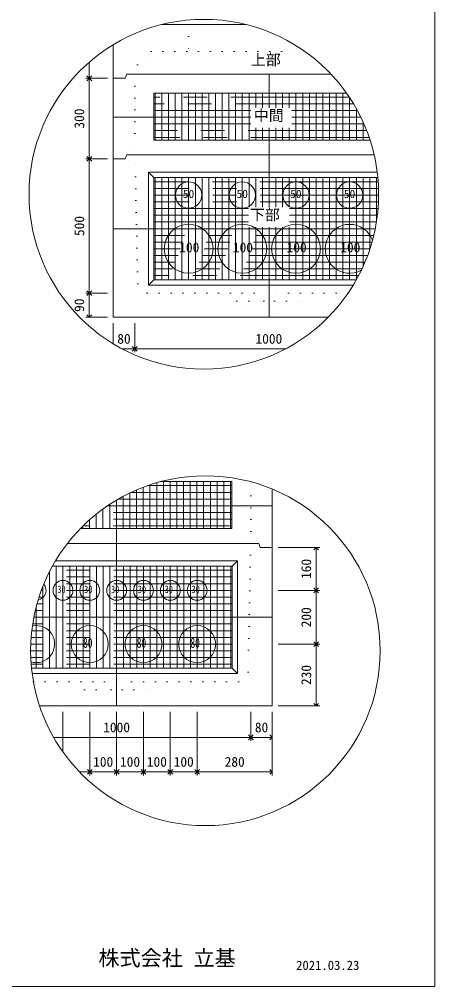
# Model space of a CAD drawing. Units: millimetres, scale not verified. Extents: x -4890 to 18490, y -2283 to 2283.
# Drawn here: x -2944 to -1830, y -1992 to 602 of the extents above; entities that cross this region are included whole.
import ezdxf
from ezdxf.enums import TextEntityAlignment as Align

# ---------------------------------------------------------------- set-up
doc = ezdxf.new("R2010")
doc.units = ezdxf.units.MM
doc.header["$LTSCALE"] = 10
for name, pattern in [('DASHED1', [1.8, 1.2, -0.6]), ('USER2', [50.8, 31.75, -6.35, 6.35, -6.35]), ('USER5', [3.185, 0.01, -3.175])]:
    doc.linetypes.add(name, pattern=pattern)
for name, color, linetype, lineweight in [('0-2_waku', 7, 'Continuous', 18), ('0-3_gaikei', 7, 'Continuous', 18), ('0-4_kakure', 7, 'DASHED1', 5), ('0-5_sunpou', 7, 'Continuous', 5), ('0-8_hole', 7, 'Continuous', 18), ('0-9_uchigawa', 6, 'Continuous', 18), ('0-E_文字１', 7, 'Continuous', 18), ('0-F_コア部分\u3000寸法補助線3', 150, 'USER2', 18), ('1-0_コア部分\u3000寸法補助線2', 150, 'USER2', 18), ('1-1_コア部分\u3000中心補助線', 1, 'Continuous', 18), ('1-2_コア部分\u3000寸法補助線', 7, 'USER2', 5), ('1-3_uchigawa2', 6, 'USER2', 18)]:
    doc.layers.add(name, color=color, linetype=linetype, lineweight=lineweight)
doc.styles.add('ＭＳ ゴシック', font='')
doc.styles.get('ＭＳ ゴシック').set_extended_font_data('MS Gothic')

# ---------------------------------------------------------------- blocks, each defined once
blk = doc.blocks.new('_Open90')
at = {"layer": '0-5_sunpou'}
blk.add_line((0, 0), (-1, 0), dxfattribs=at)
blk.add_lwpolyline([(-0.5, 0.5), (0, 0), (-0.5, -0.5)], dxfattribs=at)

msp = doc.modelspace()

# ---------------------------------------------------------------- linework, layer by layer
at = {"layer": '0-2_waku'}
for p in [(-1829.68, 2283.32), (-4889.68, -1991.68), (-4889.68, -1991.68), (-4889.68, -1991.68), (-4889.68, -1991.68)]:
    msp.add_line(p, (-1829.68, -1991.68), dxfattribs=at)
at = {"layer": '0-3_gaikei'}
for p, q in [((-2562.43, 587.67), (-2508.38, 587.67)), ((-2562.43, 587.67), (-2508.38, 587.67)), ((-2562.43, 587.67), (-2508.38, 587.67)), ((-2335.33, 587.67), (-2562.43, 587.67)), ((-2562.38, 587.67), (-2335.33, 587.67)), ((-2562.38, 587.67), (-2335.33, 587.67)), ((-2691.98, 443.67), (-2691.98, 533.69)), ((-2691.98, 443.67), (-2691.98, -197.13)), ((-2659.58, 443.67), (-2691.98, 443.67)), ((-2659.58, 443.67), (-2691.98, 443.67)), ((-2655.98, 454.47), (-2659.58, 443.67)), ((-2273.77, 454.47), (-2655.37, 454.47)), ((-2107.79, 454.47), (-2274.38, 454.47)), ((-2655.98, 238.47), (-2659.58, 227.67)), ((-2273.77, 238.47), (-2655.37, 238.47)), ((-1992.08, 238.47), (-2274.38, 238.47)), ((-2659.58, 227.67), (-2691.98, 227.67)), ((-2659.58, 227.67), (-2691.98, 227.67)), ((-2691.98, -197.13), (-2115.68, -197.13)), ((-2691.98, -197.13), (-2115.68, -197.13)), ((-2691.98, -197.13), (-2115.68, -197.13)), ((-2265.28, -1015.71), (-2265.28, -657.76)), ((-2301.28, -803.31), (-2297.68, -814.11)), ((-2265.28, -814.11), (-2297.68, -814.11))]:
    msp.add_line(p, q, dxfattribs=at)
for points in [[(-2301.28, -803.31), (-2682.88, -803.31), (-2814.95, -803.31)], [(-2889.59, -1238.91), (-2265.28, -1238.91), (-2265.28, -814.11)], [(-2880.45, -1238.91), (-2265.28, -1238.91), (-2265.28, -814.11)]]:
    msp.add_lwpolyline(points, dxfattribs=at)
at = {"layer": '0-4_kakure', "linetype": 'USER5', "lineweight": 18}
for p, q in [((-2490.38, 587.67), (-2490.38, 599.79)), ((-2490.38, 587.67), (-2490.38, 515.67)), ((-2626.57, 479.67), (-2590.57, 515.67)), ((-2590.57, 515.67), (-2178.29, 515.67)), ((-2626.57, 479.67), (-2633.77, 454.47)), ((-2633.77, 454.47), (-2633.77, 238.47)), ((-2626.34, -107.13), (-2633.77, 238.47)), ((-2626.34, -107.13), (-2600.59, -132.33)), ((-2600.59, -132.33), (-2273.77, -132.33)), ((-2360.17, -153.93), (-2381.77, -132.33)), ((-2360.17, -153.93), (-2288.17, -153.93)), ((-2288.17, -153.93), (-2285.29, -197.13)), ((-2062.13, -132.33), (-2273.77, -132.33)), ((-2259.37, -153.93), (-2262.25, -197.13)), ((-2259.37, -153.93), (-2187.37, -153.93)), ((-2187.37, -153.93), (-2165.77, -132.33)), ((-2322.88, -803.31), (-2322.88, -638.18)), ((-2322.88, -803.31), (-2330.31, -1148.91)), ((-2330.31, -1148.91), (-2356.06, -1174.11)), ((-2906.12, -1174.11), (-2682.88, -1174.11)), ((-2769.28, -1195.71), (-2790.88, -1174.11)), ((-2356.06, -1174.11), (-2682.88, -1174.11)), ((-2596.48, -1195.71), (-2574.88, -1174.11)), ((-2769.28, -1195.71), (-2697.28, -1195.71)), ((-2697.28, -1195.71), (-2694.4, -1238.91)), ((-2668.48, -1195.71), (-2671.36, -1238.91)), ((-2668.48, -1195.71), (-2596.48, -1195.71))]:
    msp.add_line(p, q, dxfattribs=at)
at = {"layer": '0-5_sunpou', "color": 150, "lineweight": 18}
for p, q in [((-2756.29, 486.79), (-2756.29, 456.63)), ((-2707.82, 443.67), (-2765.65, 443.67)), ((-2723.66, 443.67), (-2765.65, 443.67)), ((-2756.29, 430.71), (-2756.29, 240.63)), ((-2707.82, 227.67), (-2765.65, 227.67)), ((-2707.82, 227.67), (-2765.65, 227.67)), ((-2756.29, 214.71), (-2756.29, -119.37)), ((-2707.82, -132.33), (-2765.65, -132.33)), ((-2723.66, -132.33), (-2765.65, -132.33)), ((-2756.29, -145.29), (-2756.29, -184.17)), ((-2707.82, -197.13), (-2765.65, -197.13)), ((-2691.98, -212.97), (-2691.98, -268.18)), ((-2634.38, -212.97), (-2634.38, -291.03)), ((-2634.38, -212.97), (-2634.38, -291.03)), ((-2668.2, -281.67), (-2647.34, -281.67)), ((-2621.42, -281.67), (-2229.56, -281.67)), ((-2249.44, -814.11), (-2138.13, -814.11)), ((-2147.49, -827.07), (-2147.49, -916.35)), ((-2249.44, -929.31), (-2138.13, -929.31)), ((-2249.44, -929.31), (-2138.13, -929.31)), ((-2147.49, -942.27), (-2147.49, -1060.35)), ((-2249.44, -1073.31), (-2138.13, -1073.31)), ((-2249.44, -1073.31), (-2138.13, -1073.31)), ((-2147.49, -1086.27), (-2147.49, -1225.95)), ((-2249.44, -1238.91), (-2138.13, -1238.91)), ((-2826.88, -1254.75), (-2826.88, -1362.56)), ((-2754.88, -1254.75), (-2754.88, -1425.21)), ((-2754.88, -1254.75), (-2754.88, -1425.21)), ((-2682.88, -1254.75), (-2682.88, -1425.21)), ((-2682.88, -1254.75), (-2682.88, -1425.21)), ((-2610.88, -1254.75), (-2610.88, -1425.21)), ((-2610.88, -1254.75), (-2610.88, -1425.21)), ((-2538.88, -1254.75), (-2538.88, -1425.21)), ((-2538.88, -1254.75), (-2538.88, -1425.21)), ((-2466.88, -1254.75), (-2466.88, -1425.21)), ((-2466.88, -1254.75), (-2466.88, -1425.21)), ((-2322.88, -1254.75), (-2322.88, -1332.82)), ((-2322.88, -1254.75), (-2322.88, -1332.82)), ((-2265.28, -1254.75), (-2265.28, -1332.82)), ((-2265.28, -1254.75), (-2265.28, -1425.21)), ((-2851.85, -1323.46), (-2335.84, -1323.46)), ((-2309.92, -1323.46), (-2278.24, -1323.46)), ((-2782.74, -1415.85), (-2767.84, -1415.85)), ((-2741.92, -1415.85), (-2695.84, -1415.85)), ((-2669.92, -1415.85), (-2623.84, -1415.85)), ((-2597.92, -1415.85), (-2551.84, -1415.85)), ((-2525.92, -1415.85), (-2479.84, -1415.85)), ((-2453.92, -1415.85), (-2278.24, -1415.85))]:
    msp.add_line(p, q, dxfattribs=at)
for centre in [(-2448.88, 132.75), (-2444.67, -1090.96)]:
    msp.add_circle(centre, 468.88, dxfattribs=at)
at = {"layer": '0-8_hole'}
for centre, radius in [((-2489.77, 130.47), 35.28), ((-2345.77, 130.47), 35.28), ((-2201.77, 130.47), 35.28), ((-2057.77, 130.47), 35.28), ((-2489.77, -13.53), 65.52), ((-2345.77, -13.53), 65.52), ((-2201.77, -13.53), 65.52), ((-2826.88, -929.31), 26.64), ((-2754.88, -929.31), 26.64), ((-2682.88, -929.31), 26.64), ((-2610.88, -929.31), 26.64), ((-2538.88, -929.31), 26.64), ((-2466.88, -929.31), 26.64), ((-2754.88, -1073.31), 49.68), ((-2610.88, -1073.31), 49.68), ((-2466.88, -1073.31), 49.68)]:
    msp.add_circle(centre, radius, dxfattribs=at)
for centre, radius, start, end in [((-2057.77, -13.53), 65.52, 20.66629, 298.32089), ((-2898.88, -929.31), 26.64, 281.59033, 39.2294), ((-2898.88, -1073.31), 49.68, 253.99064, 101.55918)]:
    msp.add_arc(centre, radius, start, end, dxfattribs=at)
at = {"layer": '0-9_uchigawa'}
for p, q in [((-2597.77, 191.67), (-2583.37, 177.27)), ((-2597.77, -110.73), (-2597.77, 191.67)), ((-2583.37, 177.27), (-2273.77, 177.27)), ((-2583.37, -96.33), (-2583.37, 177.27)), ((-2273.77, 177.27), (-1982.12, 177.27)), ((-2597.77, -110.73), (-2583.37, -96.33)), ((-2583.37, -96.33), (-2039.77, -96.33)), ((-2597.77, -110.73), (-2048.18, -110.73)), ((-2358.88, -1152.51), (-2358.88, -850.11)), ((-2373.28, -1138.11), (-2373.28, -864.51)), ((-2911.17, -1138.11), (-2373.28, -1138.11)), ((-2358.88, -1152.51), (-2373.28, -1138.11)), ((-2909.49, -1152.51), (-2358.88, -1152.51))]:
    msp.add_line(p, q, dxfattribs=at)
for points in [[(-2597.77, 191.67), (-2273.77, 191.67), (-1983.72, 191.67)], [(-2855.24, -864.51), (-2682.88, -864.51), (-2373.28, -864.51), (-2358.88, -850.11)], [(-2846.96, -850.11), (-2682.88, -850.11), (-2358.88, -850.11)]]:
    msp.add_lwpolyline(points, dxfattribs=at)
at = {"layer": '0-F_コア部分\u3000寸法補助線3'}
for p, q in [((-2579.77, 278.07), (-2579.77, 404.07)), ((-2543.77, 278.07), (-2543.77, 404.07)), ((-2507.77, 278.07), (-2507.77, 404.07)), ((-2471.77, 278.07), (-2471.77, 404.07)), ((-2435.77, 278.07), (-2435.77, 404.07)), ((-2399.77, 278.07), (-2399.77, 404.07)), ((-2363.77, 278.07), (-2363.77, 404.07)), ((-2327.77, 278.07), (-2327.77, 404.07)), ((-2291.77, 364.3), (-2291.77, 404.07)), ((-2255.77, 364.3), (-2255.77, 404.07)), ((-2219.77, 364.3), (-2219.77, 404.07)), ((-2183.77, 278.07), (-2183.77, 404.07)), ((-2147.77, 278.07), (-2147.77, 404.07)), ((-2111.77, 278.07), (-2111.77, 404.07)), ((-2075.77, 278.07), (-2075.77, 404.07)), ((-2322.77, 357.27), (-2583.37, 357.27)), ((-2037.25, 357.27), (-2212.61, 357.27)), ((-2039.77, 278.07), (-2039.77, 361.83)), ((-2322.77, 321.27), (-2583.37, 321.27)), ((-2019.57, 321.27), (-2212.61, 321.27)), ((-2291.77, 278.07), (-2291.77, 310.4)), ((-2255.77, 278.07), (-2255.77, 310.4)), ((-2219.77, 278.07), (-2219.77, 310.4)), ((-2003.77, 278.07), (-2003.77, 280.14)), ((-1981.22, 166.47), (-2583.37, 166.47)), ((-2579.77, -96.33), (-2579.77, 177.27)), ((-2543.77, -96.33), (-2543.77, 177.27)), ((-2507.77, -96.33), (-2507.77, 177.27)), ((-2471.77, -96.33), (-2471.77, 177.27)), ((-2435.77, -96.33), (-2435.77, 177.27)), ((-2399.77, -96.33), (-2399.77, 177.27)), ((-2363.77, -96.33), (-2363.77, 177.27)), ((-2327.77, 98.5), (-2327.77, 177.27)), ((-2291.77, 98.5), (-2291.77, 177.27)), ((-2255.77, 98.5), (-2255.77, 177.27)), ((-2219.77, 98.5), (-2219.77, 177.27)), ((-2183.77, -96.33), (-2183.77, 177.27)), ((-2147.77, -96.33), (-2147.77, 177.27)), ((-2111.77, -96.33), (-2111.77, 177.27)), ((-2075.77, -96.33), (-2075.77, 177.27)), ((-2039.77, -96.33), (-2039.77, 177.27)), ((-2003.77, -14.63), (-2003.77, 177.27)), ((-1980.01, 130.47), (-2583.37, 130.47)), ((-2329.39, 94.47), (-2583.37, 94.47)), ((-1981.57, 94.47), (-2219.23, 94.47)), ((-2329.39, 58.47), (-2583.37, 58.47)), ((-1985.92, 58.47), (-2219.23, 58.47)), ((-2327.77, -96.33), (-2327.77, 44.6)), ((-2291.77, -96.33), (-2291.77, 44.6)), ((-2255.77, -96.33), (-2255.77, 44.6)), ((-2219.77, -96.33), (-2219.77, 44.6)), ((-1993.16, 22.47), (-2583.37, 22.47)), ((-2003.4, -13.53), (-2583.37, -13.53)), ((-2016.88, -49.53), (-2583.37, -49.53)), ((-2033.91, -85.53), (-2583.37, -85.53)), ((-2593.49, -763.71), (-2593.49, -646.33)), ((-2557.49, -763.71), (-2557.49, -637.71)), ((-2521.49, -763.71), (-2521.49, -637.71)), ((-2485.49, -763.71), (-2485.49, -637.71)), ((-2449.49, -763.71), (-2449.49, -637.71)), ((-2413.49, -763.71), (-2413.49, -637.71)), ((-2377.49, -763.71), (-2377.49, -637.71)), ((-2629.49, -763.71), (-2629.49, -660.05)), ((-2701.49, -763.71), (-2701.49, -698.68)), ((-2373.89, -684.51), (-2678.44, -684.51)), ((-2665.49, -763.71), (-2665.49, -677.34)), ((-2737.49, -763.71), (-2737.49, -724.76)), ((-2373.89, -720.51), (-2732.1, -720.51)), ((-2773.49, -763.71), (-2773.49, -756.71)), ((-2373.28, -875.31), (-2861.01, -875.31)), ((-2844.88, -1138.11), (-2844.88, -864.51)), ((-2808.88, -1138.11), (-2808.88, -864.51)), ((-2772.88, -1138.11), (-2772.88, -864.51)), ((-2736.88, -1138.11), (-2736.88, -864.51)), ((-2700.88, -1138.11), (-2700.88, -864.51)), ((-2664.88, -1138.11), (-2664.88, -864.51)), ((-2628.88, -1138.11), (-2628.88, -864.51)), ((-2592.88, -1138.11), (-2592.88, -864.51)), ((-2556.88, -1138.11), (-2556.88, -864.51)), ((-2520.88, -1138.11), (-2520.88, -864.51)), ((-2484.88, -1138.11), (-2484.88, -864.51)), ((-2448.88, -1138.11), (-2448.88, -864.51)), ((-2412.88, -1138.11), (-2412.88, -864.51)), ((-2376.88, -1138.11), (-2376.88, -864.51)), ((-2880.88, -1138.11), (-2880.88, -919.01)), ((-2373.28, -911.31), (-2877.77, -911.31)), ((-2373.28, -947.31), (-2891, -947.31)), ((-2373.28, -983.31), (-2901.02, -983.31)), ((-2373.28, -1019.31), (-2908.04, -1019.31)), ((-2373.28, -1055.31), (-2912.19, -1055.31)), ((-2373.28, -1091.31), (-2913.55, -1091.31)), ((-2373.28, -1127.31), (-2912.14, -1127.31))]:
    msp.add_line(p, q, dxfattribs=at)
at = {"layer": '1-0_コア部分\u3000寸法補助線2'}
for p, q in [((-2561.77, 278.07), (-2561.77, 404.07)), ((-2525.77, 278.07), (-2525.77, 404.07)), ((-2489.77, 278.07), (-2489.77, 404.07)), ((-2453.77, 278.07), (-2453.77, 404.07)), ((-2381.77, 278.07), (-2381.77, 404.07)), ((-2309.77, 364.3), (-2309.77, 404.07)), ((-2237.77, 364.3), (-2237.77, 404.07)), ((-2165.77, 278.07), (-2165.77, 404.07)), ((-2093.77, 278.07), (-2093.77, 404.07)), ((-2047.59, 375.27), (-2583.37, 375.27)), ((-2021.77, 278.07), (-2021.77, 326.2)), ((-2012.11, 303.27), (-2583.37, 303.27)), ((-2309.77, 278.07), (-2309.77, 310.4)), ((-2237.77, 278.07), (-2237.77, 310.4)), ((-2525.77, -96.33), (-2525.77, 177.27)), ((-2489.77, -96.33), (-2489.77, 177.27)), ((-2453.77, -96.33), (-2453.77, 177.27)), ((-2381.77, -96.33), (-2381.77, 177.27)), ((-2309.77, 98.5), (-2309.77, 177.27)), ((-2237.77, 98.5), (-2237.77, 177.27)), ((-2165.77, -96.33), (-2165.77, 177.27)), ((-2093.77, -96.33), (-2093.77, 177.27)), ((-2021.77, -60.7), (-2021.77, 177.27)), ((-1980.27, 148.47), (-2583.37, 148.47)), ((-2329.39, 76.47), (-2583.37, 76.47)), ((-1983.39, 76.47), (-2219.23, 76.47)), ((-2309.77, -96.33), (-2309.77, 44.6)), ((-2237.77, -96.33), (-2237.77, 44.6)), ((-1997.89, 4.47), (-2583.37, 4.47)), ((-2024.93, -67.53), (-2583.37, -67.53)), ((-2575.49, -763.71), (-2575.49, -640.71)), ((-2503.49, -763.71), (-2503.49, -637.71)), ((-2431.49, -763.71), (-2431.49, -637.71)), ((-2647.49, -763.71), (-2647.49, -668.22)), ((-2373.89, -666.51), (-2643.89, -666.51)), ((-2719.49, -763.71), (-2719.49, -711.07)), ((-2373.89, -738.51), (-2753.91, -738.51)), ((-2862.88, -1138.11), (-2862.88, -878.95)), ((-2790.88, -1138.11), (-2790.88, -864.51)), ((-2718.88, -1138.11), (-2718.88, -864.51)), ((-2646.88, -1138.11), (-2646.88, -864.51)), ((-2574.88, -1138.11), (-2574.88, -864.51)), ((-2502.88, -1138.11), (-2502.88, -864.51)), ((-2430.88, -1138.11), (-2430.88, -864.51)), ((-2373.28, -893.31), (-2869.86, -893.31)), ((-2898.88, -1138.11), (-2898.88, -974.6)), ((-2373.28, -965.31), (-2896.4, -965.31)), ((-2373.28, -1037.31), (-2910.47, -1037.31)), ((-2373.28, -1109.31), (-2913.19, -1109.31))]:
    msp.add_line(p, q, dxfattribs=at)
at = {"layer": '1-1_コア部分\u3000中心補助線'}
for p, q in [((-2273.77, 364.3), (-2273.77, 454.47)), ((-2322.77, 339.27), (-2691.98, 339.27)), ((-2027.93, 339.27), (-2212.61, 339.27)), ((-2273.77, 238.47), (-2273.77, 310.4)), ((-2273.77, 98.5), (-2273.77, 238.47)), ((-2691.37, 40.47), (-1989.17, 40.47)), ((-2273.77, -197.13), (-2273.77, 44.6)), ((-2683.49, -803.31), (-2683.49, -687.47)), ((-2266.51, -702.51), (-2707.26, -702.51)), ((-2682.88, -1238.91), (-2682.88, -803.31)), ((-2904.9, -1001.31), (-2265.28, -1001.31))]:
    msp.add_line(p, q, dxfattribs=at)
at = {"layer": '1-2_コア部分\u3000寸法補助線'}
for p, q in [((-2059.04, 393.27), (-2583.37, 393.27)), ((-2561.77, 278.07), (-2561.77, 404.07)), ((-2489.77, 278.07), (-2489.77, 404.07)), ((-2417.77, 278.07), (-2417.77, 404.07)), ((-2345.77, 278.07), (-2345.77, 404.07)), ((-2201.77, 278.07), (-2201.77, 404.07)), ((-2129.77, 278.07), (-2129.77, 404.07)), ((-2057.77, 278.07), (-2057.77, 391.36)), ((-2005.5, 285.27), (-2583.37, 285.27)), ((-2561.77, -96.33), (-2561.77, 177.27)), ((-2489.77, -96.33), (-2489.77, 177.27)), ((-2417.77, -96.33), (-2417.77, 177.27)), ((-2345.77, -96.33), (-2345.77, 177.27)), ((-2201.77, -96.33), (-2201.77, 177.27)), ((-2129.77, -96.33), (-2129.77, 177.27)), ((-2057.77, -96.33), (-2057.77, 177.27)), ((-1985.77, 59.44), (-1985.77, 177.27)), ((-1980.44, 112.47), (-2583.37, 112.47)), ((-2009.72, -31.53), (-2583.37, -31.53)), ((-2539.49, -763.71), (-2539.49, -637.71)), ((-2467.49, -763.71), (-2467.49, -637.71)), ((-2395.49, -763.71), (-2395.49, -637.71)), ((-2611.49, -763.71), (-2611.49, -652.77)), ((-2373.89, -648.51), (-2599.87, -648.51)), ((-2755.49, -763.71), (-2755.49, -739.91)), ((-2373.89, -756.51), (-2773.29, -756.51)), ((-2826.88, -1138.11), (-2826.88, -864.51)), ((-2754.88, -1138.11), (-2754.88, -864.51)), ((-2610.88, -1138.11), (-2610.88, -864.51)), ((-2538.88, -1138.11), (-2538.88, -864.51)), ((-2466.88, -1138.11), (-2466.88, -864.51)), ((-2394.88, -1138.11), (-2394.88, -864.51)), ((-2373.28, -929.31), (-2884.8, -929.31)), ((-2898.88, -1138.11), (-2898.88, -974.6)), ((-2373.28, -1073.31), (-2913.22, -1073.31))]:
    msp.add_line(p, q, dxfattribs=at)
at = {"layer": '1-3_uchigawa2'}
for p, q in [((-2583.37, 404.07), (-2273.77, 404.07)), ((-2583.37, 404.07), (-2583.37, 278.07)), ((-2066.48, 404.07), (-2273.77, 404.07)), ((-2583.37, 278.07), (-2273.77, 278.07)), ((-2003.09, 278.07), (-2273.77, 278.07)), ((-2373.89, -637.71), (-2564.72, -637.71)), ((-2373.89, -637.71), (-2373.89, -763.71)), ((-2780.46, -763.71), (-2683.49, -763.71)), ((-2373.89, -763.71), (-2683.49, -763.71))]:
    msp.add_line(p, q, dxfattribs=at)

# ---------------------------------------------------------------- block references
at = {"layer": '0-5_sunpou', "xscale": 12.96, "yscale": 12.96}
for p, rotation in [((-2756.29, 443.67), 270), ((-2756.29, 443.67), 90), ((-2756.29, 227.67), 270), ((-2756.29, 227.67), 90), ((-2756.29, -132.33), 270), ((-2756.29, -132.33), 90), ((-2756.29, -197.13), 270), ((-2634.38, -281.67), 180), ((-2147.49, -814.11), 90), ((-2147.49, -929.31), 270), ((-2147.49, -929.31), 90), ((-2147.49, -1073.31), 270), ((-2147.49, -1073.31), 90), ((-2147.49, -1238.91), 270), ((-2322.88, -1323.46), 180), ((-2754.88, -1415.85), 180), ((-2682.88, -1415.85), 180), ((-2610.88, -1415.85), 180), ((-2538.88, -1415.85), 180), ((-2466.88, -1415.85), 180)]:
    msp.add_blockref('_Open90', p, dxfattribs=dict(at, rotation=rotation))
for p in [(-2634.38, -281.67), (-2322.88, -1323.46), (-2265.28, -1323.46), (-2754.88, -1415.85), (-2682.88, -1415.85), (-2610.88, -1415.85), (-2538.88, -1415.85), (-2466.88, -1415.85), (-2265.28, -1415.85)]:
    msp.add_blockref('_Open90', p, dxfattribs=at)

# ---------------------------------------------------------------- texts
at = {"layer": '0-5_sunpou', "style": 'ＭＳ ゴシック'}
for s, p in [('300', (-2762.05, 308.67)), ('500', (-2762.05, 20.67)), ('90', (-2762.05, -182.73)), ('160', (-2153.25, -898.71)), ('200', (-2153.25, -1028.31)), ('230', (-2153.25, -1183.11))]:
    msp.add_text(s, height=26.39, rotation=90, dxfattribs=at).set_placement(p, align=Align.BOTTOM_LEFT)
for s, p in [('80', (-2681.18, -275.91)), ('1000', (-2310.38, -275.91)), ('1000', (-2718.88, -1317.7)), ('80', (-2312.08, -1317.7)), ('100', (-2745.88, -1410.09)), ('100', (-2673.88, -1410.09)), ('100', (-2601.88, -1410.09)), ('100', (-2529.88, -1410.09)), ('280', (-2393.08, -1410.09))]:
    msp.add_text(s, height=26.39, dxfattribs=at).set_placement(p, align=Align.BOTTOM_LEFT)
at = {"layer": '0-E_文字１', "style": 'ＭＳ ゴシック'}
for s, height, p in [('上部', 29.33, (-2322.57, 470.04)), ('中間', 29.33, (-2314.85, 320.57)), ('50', 22.43, (-2505.32, 115.83)), ('50', 22.43, (-2361.32, 115.83)), ('50', 22.43, (-2217.32, 115.83)), ('50', 22.43, (-2073.32, 115.83)), ('下部', 29.33, (-2325.08, 54.32)), ('100', 26.39, (-2514.93, -30.93)), ('100', 26.39, (-2370.93, -30.93)), ('100', 26.39, (-2226.93, -30.93)), ('100', 26.39, (-2082.93, -30.93)), ('株式会社 立基', 41.57, (-2731.91, -1948.2)), ('2021.03.23', 24.94, (-2201.4, -1954.41))]:
    msp.add_text(s, height=height, dxfattribs=at).set_placement(p, align=Align.BOTTOM_LEFT)
at = {"layer": '0-E_文字１', "style": 'ＭＳ ゴシック', "width": 0.7}
for s, height, p in [('30', 20.19, (-2842, -942.66)), ('30', 20.19, (-2770, -942.66)), ('30', 20.19, (-2698, -942.66)), ('30', 20.19, (-2626, -942.66)), ('30', 20.19, (-2554, -942.66)), ('30', 20.19, (-2482, -942.66)), ('80', 26.39, (-2772.93, -1091.09)), ('80', 26.39, (-2628.93, -1091.09)), ('80', 26.39, (-2484.93, -1091.09))]:
    msp.add_text(s, height=height, dxfattribs=at).set_placement(p, align=Align.BOTTOM_LEFT)

doc.saveas('drawing.dxf')
